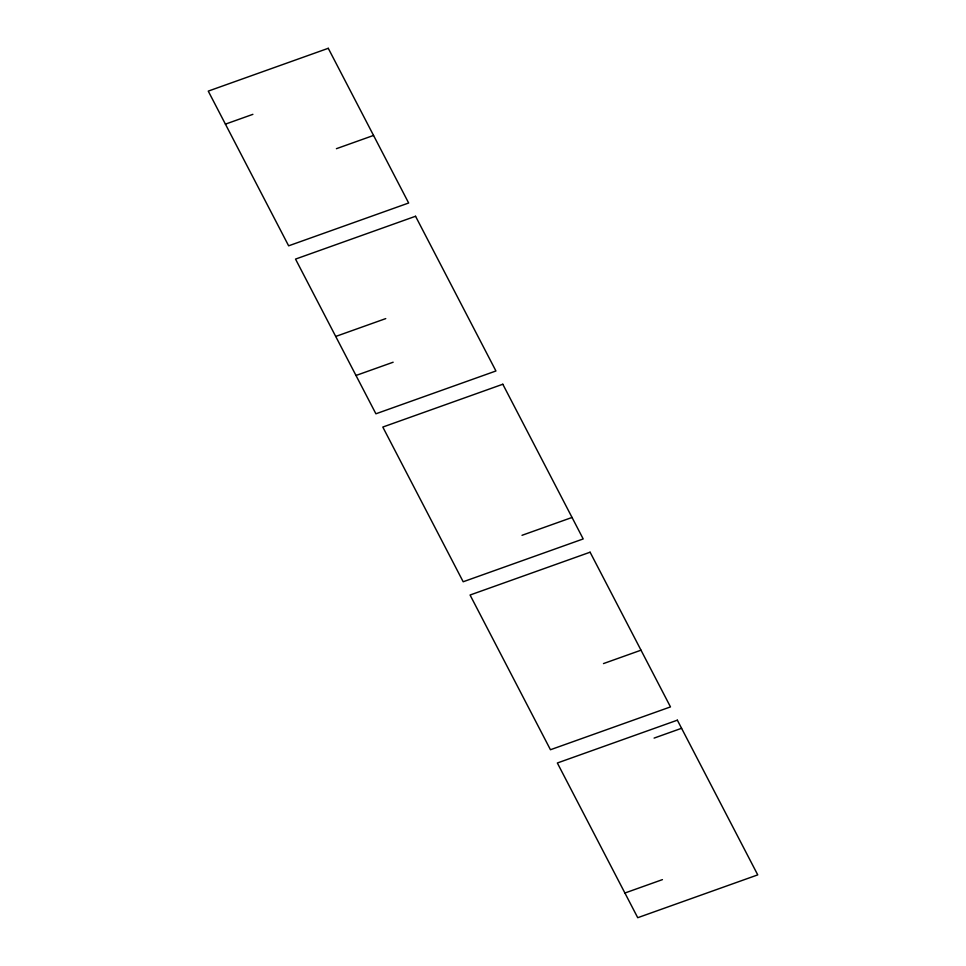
<?xml version="1.0" encoding="UTF-8"?>
<svg xmlns="http://www.w3.org/2000/svg" width="966" height="966" viewBox="0 0 966 966"><rect width="100%" height="100%" fill="white"/><g stroke="black" fill="none" stroke-linecap="round" stroke-linejoin="round"><path stroke-width="1.45" d="M225.416 124.143L252.887 114.338M336.41 148.692L373.552 135.433M335.721 336.446L385.748 318.599M355.995 375.472L393.138 362.226M522.014 535.309L572.041 517.462M603.484 663.582L641.001 650.19M654.103 738.096L681.585 728.292M624.905 893.019L662.422 879.628M328.271 48.3L208.258 91.118L288.641 245.823L408.654 203.005L328.271 48.3M415.549 216.263L295.524 259.093L375.907 413.798L495.932 370.98L415.549 216.263M502.815 384.239L382.802 427.057L463.185 581.761L583.198 538.943L502.815 384.239M590.093 552.202L470.068 595.02L550.451 749.737L670.476 706.907L590.093 552.202M677.359 720.177L557.346 762.995L637.729 917.7L757.742 874.882L677.359 720.177"/></g></svg>
